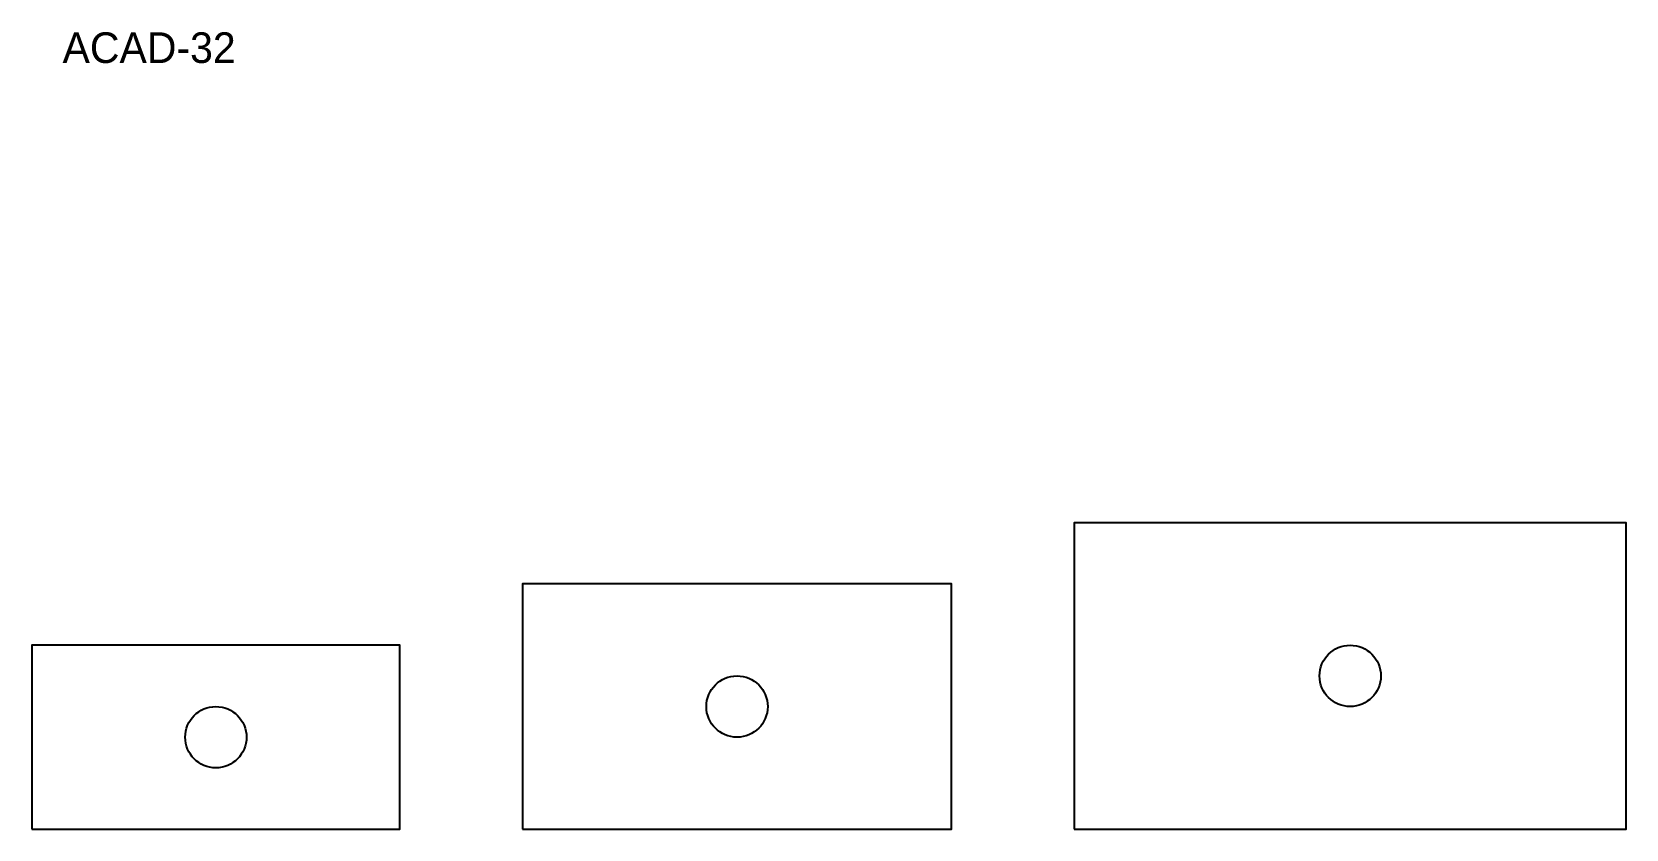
# Model space of a CAD drawing. Header units: metres. Extents: x 0 to 260, y 0 to 130.
import ezdxf

# ---------------------------------------------------------------- set-up
doc = ezdxf.new("R2010")
doc.units = ezdxf.units.M
for name, color, linetype in [('ANNOTATION', 7, 'Continuous'), ('HOLE', 7, 'Continuous'), ('OUTLINE', 7, 'Continuous')]:
    doc.layers.add(name, color=color, linetype=linetype)

msp = doc.modelspace()

# ---------------------------------------------------------------- linework, layer by layer
at = {"layer": 'HOLE'}
for centre in [(215, 25), (115, 20), (30, 15)]:
    msp.add_circle(centre, 5, dxfattribs=at)
at = {"layer": 'OUTLINE'}
for points in [[(170, 0), (260, 0), (260, 50), (170, 50)], [(80, 0), (150, 0), (150, 40), (80, 40)], [(0, 0), (60, 0), (60, 30), (0, 30)]]:
    msp.add_lwpolyline(points, close=True, dxfattribs=at)

# ---------------------------------------------------------------- texts
at = {"layer": 'ANNOTATION'}
msp.add_text('ACAD-32', height=5, dxfattribs=at).set_placement((5, 125))

doc.saveas('drawing.dxf')
